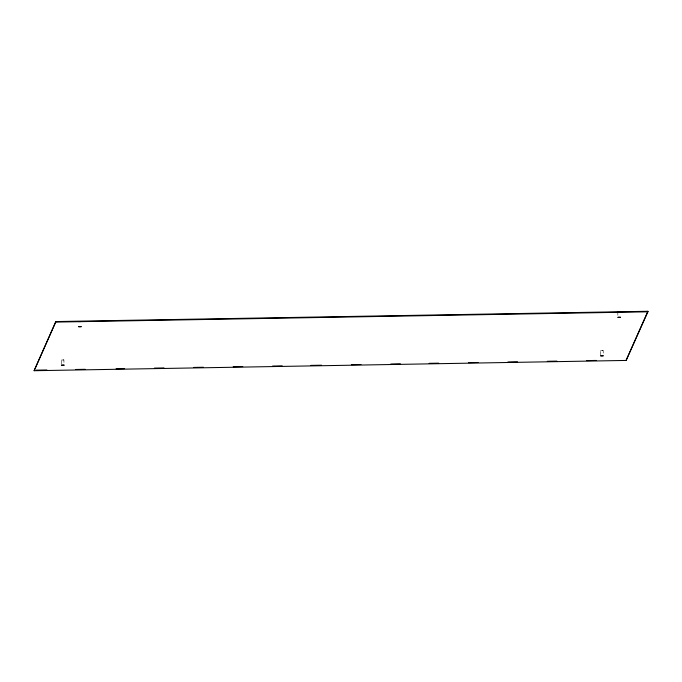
<?xml version="1.0" encoding="UTF-8"?>
<svg xmlns="http://www.w3.org/2000/svg" width="682" height="682" viewBox="0 0 682 682"><rect width="100%" height="100%" fill="white"/><g stroke="black" fill="none" stroke-linecap="round" stroke-linejoin="round"><path stroke-width="0.51" stroke-dasharray="3.41 2.56" d="M61.389 364.197L61.244 360.019L62.582 359.746L63.886 359.943L64.031 364.111M63.886 359.96L61.269 360.096M600.663 354.828L600.527 350.659L601.865 350.386L603.161 350.574L603.306 354.751M603.152 350.625L600.527 350.71M617.773 312.168L617.875 315.289"/><path stroke-width="1.02" d="M55.89 321.563L34.117 370.718L626.11 360.437L647.9 311.802L647.883 311.282L55.89 321.563L34.117 370.718M647.883 311.282L626.11 360.437M81.005 321.563L78.498 321.572M618.045 312.015L620.364 312.015M55.907 322.083L647.9 311.802M36.231 370.164L46.879 369.976M75.625 369.482L85.207 369.312M116.085 368.774L124.601 368.63M154.413 368.11L163.995 367.948M193.807 367.428L203.389 367.257M233.201 366.745L242.792 366.575M272.604 366.055L282.186 365.893M310.932 365.39L321.58 365.211M351.392 364.691L360.974 364.52M390.786 364.009L400.368 363.838M429.114 363.336L438.697 363.174M468.508 362.654L478.091 362.492M507.911 361.972L517.493 361.801M547.305 361.29L556.887 361.119M586.699 360.599L596.281 360.437M61.431 365.22L64.065 365.151L61.431 365.22M78.677 326.712L81.32 326.652L78.686 326.695M600.706 355.851L603.348 355.791L600.731 355.816M617.952 317.343L620.594 317.283L617.969 317.326"/></g></svg>
